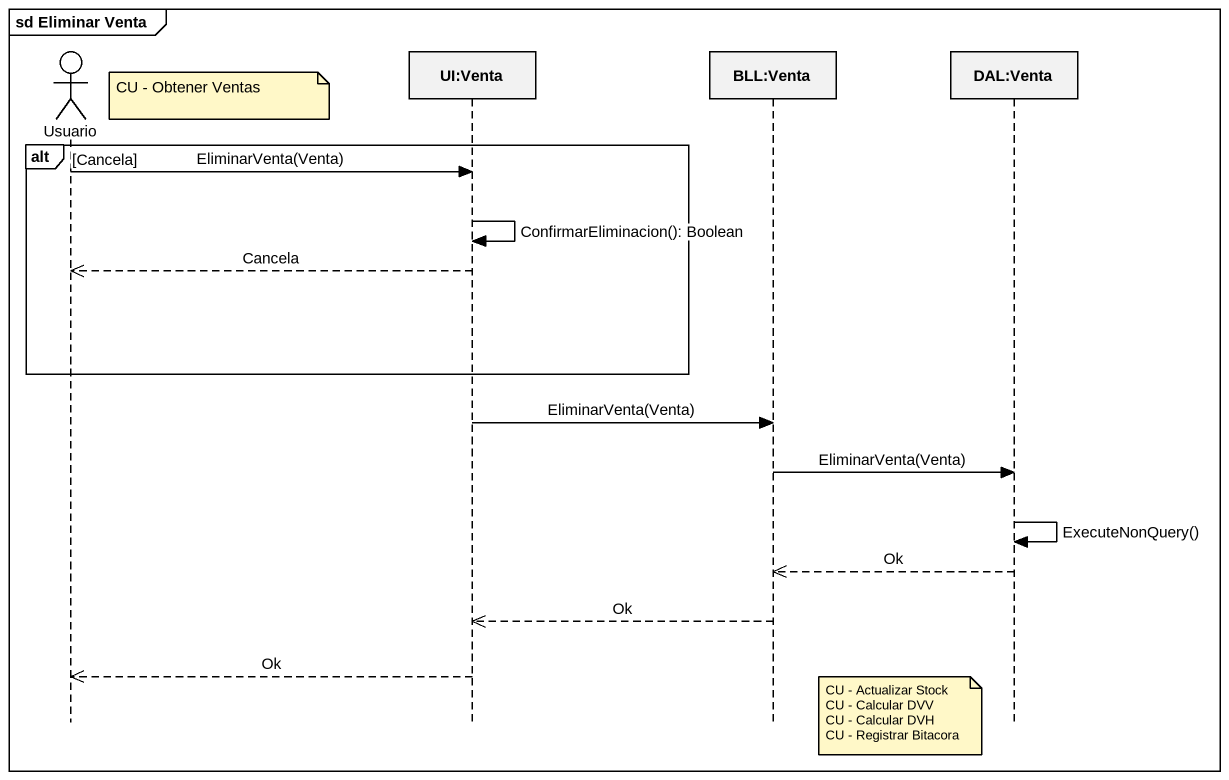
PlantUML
@startuml
mainframe sd Eliminar Venta
hide footbox
actor Usuario
participant "UI:Venta" as UI_Venta
participant "BLL:Venta" as BLL_Venta
participant "DAL:Venta" as DAL_Venta

note right of Usuario : CU - Obtener Ventas
alt Cancela
  Usuario -> UI_Venta : EliminarVenta(Venta)
  UI_Venta -> UI_Venta : ConfirmarEliminacion(): Boolean
  UI_Venta -->> Usuario : Cancela
end
UI_Venta -> BLL_Venta : EliminarVenta(Venta)
BLL_Venta -> DAL_Venta : EliminarVenta(Venta)
DAL_Venta -> DAL_Venta : ExecuteNonQuery()
DAL_Venta -->> BLL_Venta : Ok
BLL_Venta -->> UI_Venta : Ok
UI_Venta -->> Usuario : Ok
note left of DAL_Venta
  CU - Actualizar Stock
  CU - Calcular DVV
  CU - Calcular DVH
  CU - Registrar Bitacora
end note
@enduml
